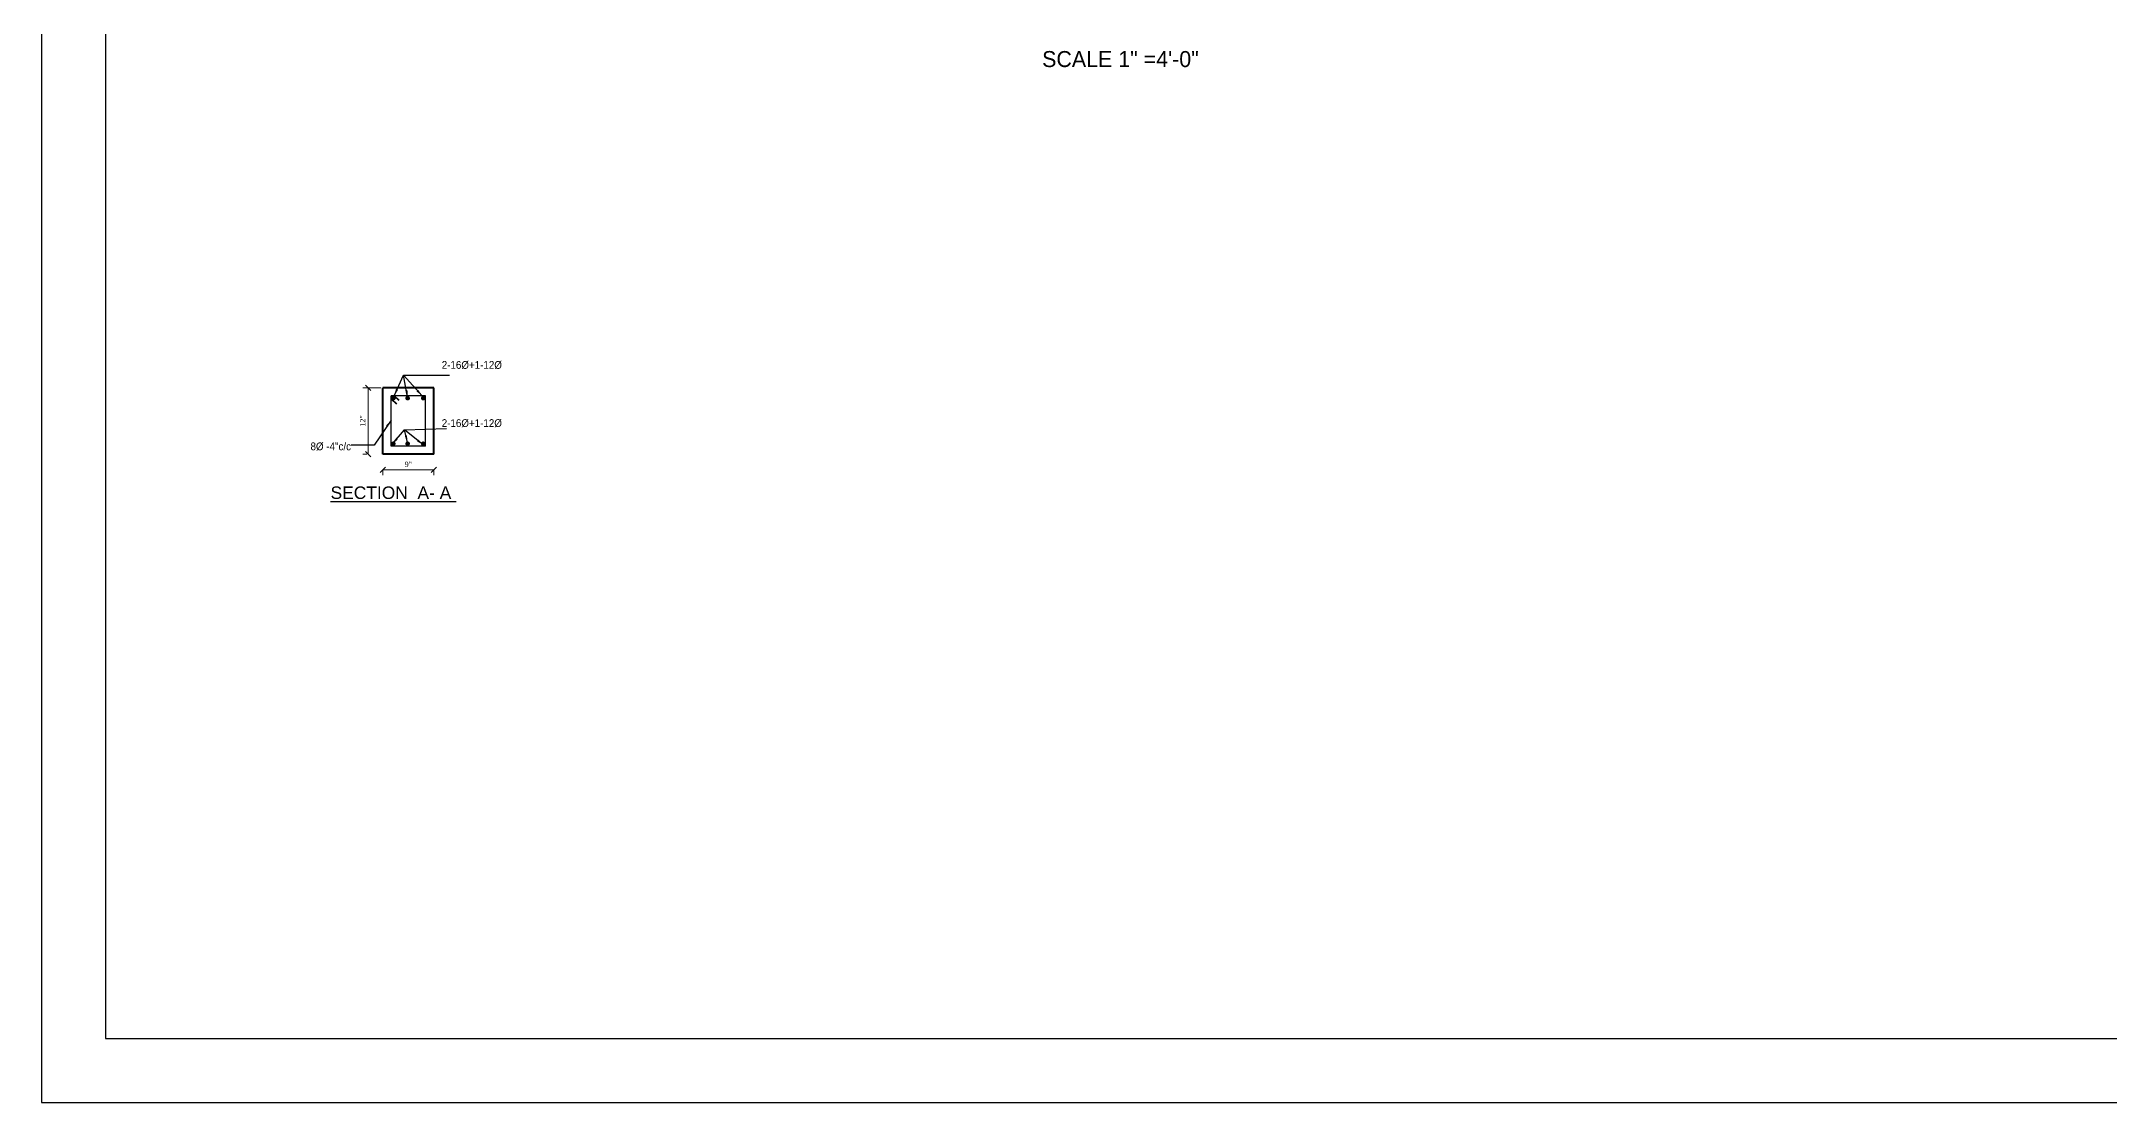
# Model space of a CAD drawing. Extents: x -2338379 to 930990, y -818978 to 106940.
# Drawn here: x 388874 to 391201, y -209595 to -208401 of the extents above; entities that cross this region are included whole.
import ezdxf

# ---------------------------------------------------------------- set-up
doc = ezdxf.new("R2010")
doc.units = 0
doc.header["$MEASUREMENT"] = 0
doc.header["$PDMODE"] = 34
doc.layers.get('0').update_dxf_attribs({"linetype": 'CONTINUOUS', "lineweight": 30})
doc.layers.get('DEFPOINTS').update_dxf_attribs({"linetype": 'CONTINUOUS'})
for name, color, linetype, lineweight in [('DIM', 6, 'CONTINUOUS', 20), ('Dimension', 35, 'CONTINUOUS', 9), ('rebar', 3, 'CONTINUOUS', 40), ('TEXT', 7, 'CONTINUOUS', 30), ('trench', 44, 'CONTINUOUS', 40)]:
    doc.layers.add(name, color=color, linetype=linetype, lineweight=lineweight)
doc.styles.add('AERIAL', font='arial.ttf', dxfattribs={"height": 10})
doc.styles.add('ARIAL', font='arial.ttf', dxfattribs={"width": 0.9})
doc.styles.add('ROMANS', font='romans.shx')
doc.styles.get("Standard").update_dxf_attribs({"font": 'times.ttf', "height": 6})
doc.styles.add('STYLUSBT', font='stylu.ttf', dxfattribs={"height": 9})
doc.dimstyles.new('DIM100', dxfattribs={"dimtxt": 200, "dimasz": 250, "dimexe": 100, "dimexo": 100, "dimgap": 100, "dimtad": 1, "dimdec": 0, "dimzin": 0, "dimdsep": 46, "dimtxsty": 'ROMANS', "dimcen": 0.09, "dimclrd": 6, "dimclre": 6, "dimclrt": 7, "dimadec": 0, "dimazin": 0, "dimtfac": 1, "dimtdec": 0, "dimtix": 1, "dimtofl": 0, "dimtmove": 2, "dimatfit": 3, "dimfxl": 1, "dimtolj": 1, "dimtzin": 0, "dimarcsym": 0})
doc.dimstyles.new('Dimension style 1-2', dxfattribs={"dimtxt": 6, "dimasz": 6, "dimexe": 6, "dimexo": 18, "dimgap": 3, "dimtad": 1, "dimdec": 1, "dimlfac": 0.25, "dimrnd": 1, "dimzin": 3, "dimdsep": 46, "dimlunit": 4, "dimtxsty": 'Standard', "dimblk": 'OBLIQUE', "dimcen": 0.09, "dimclrd": 256, "dimclre": 256, "dimclrt": 7, "dimadec": 0, "dimazin": 3, "dimtfac": 5, "dimtdec": 1, "dimtix": 1, "dimtmove": 1, "dimatfit": 3, "dimldrblk": 'OBLIQUE', "dimfxl": 1, "dimtolj": 1, "dimtzin": 0, "dimlwd": 15, "dimlwe": 15, "dimarcsym": 0})

# ---------------------------------------------------------------- blocks, each defined once
blk = doc.blocks.new('_Oblique')
at = {"layer": 'Dimension', "color": 0, "lineweight": -2}
blk.add_line((-0.5, -0.5), (0.5, 0.5), dxfattribs=at)
blk = doc.blocks.new('*D1239')
at = {"layer": 'DEFPOINTS', "color": 0, "lineweight": 30, "transparency": 16777216}
for p in [(389274.2, -208790.5), (389241.6, -208865.3), (389258.3, -208865.3)]:
    blk.add_point(p, dxfattribs=at)
at = {"layer": 'DIM', "lineweight": 15, "transparency": 16777216}
for p, q in [((389256.2, -208790.5), (389235.6, -208790.5)), ((389241.6, -208790.5), (389241.6, -208865.3)), ((389240.3, -208865.3), (389235.6, -208865.3))]:
    blk.add_line(p, q, dxfattribs=at)
at = {"layer": 'DIM', "lineweight": 15, "transparency": 16777216, "xscale": 6, "yscale": 6, "zscale": 6}
for p, rotation in [((389241.6, -208790.5), 90), ((389241.6, -208865.3), 270)]:
    blk.add_blockref('_Oblique', p, dxfattribs=dict(at, rotation=rotation))
at = {"layer": 'DIM', "color": 7, "transparency": 16777216, "insert": (389235.6, -208827.9), "char_height": 6, "attachment_point": 5, "rotation": 90}
blk.add_mtext('\\A1;12"', dxfattribs=at)
blk = doc.blocks.new('*D1240')
at = {"layer": 'DEFPOINTS', "color": 0, "lineweight": 30, "transparency": 16777216}
for p in [(389258.3, -208865.3), (389315.5, -208865.3), (389315.5, -208882.9)]:
    blk.add_point(p, dxfattribs=at)
at = {"layer": 'DIM', "lineweight": 15, "transparency": 16777216}
for p, q in [((389258.3, -208882.9), (389315.5, -208882.9)), ((389258.3, -208883.3), (389258.3, -208888.9)), ((389315.5, -208883.3), (389315.5, -208888.9))]:
    blk.add_line(p, q, dxfattribs=at)
at = {"layer": 'DIM', "lineweight": 15, "transparency": 16777216, "xscale": 6, "yscale": 6, "zscale": 6, "rotation": 180}
blk.add_blockref('_Oblique', (389258.3, -208882.9), dxfattribs=at)
at = {"layer": 'DIM', "lineweight": 15, "transparency": 16777216, "xscale": 6, "yscale": 6, "zscale": 6}
blk.add_blockref('_Oblique', (389315.5, -208882.9), dxfattribs=at)
at = {"layer": 'DIM', "color": 7, "transparency": 16777216, "insert": (389286.9, -208876.8), "char_height": 6, "attachment_point": 5}
blk.add_mtext('\\A1;9"', dxfattribs=at)

msp = doc.modelspace()

# ---------------------------------------------------------------- linework, layer by layer
for p, q in [((389267.48, -208856.11), (389267.48, -208799.66)), ((389306.37, -208799.66), (389267.48, -208799.66)), ((389306.37, -208856.11), (389306.37, -208799.66)), ((389306.37, -208856.11), (389267.48, -208856.11))]:
    msp.add_line(p, q)
at = {"color": 3}
for points in [[(392051.75, -209594.54), (392051.75, -207168.14), (388874.15, -207168.14), (388874.15, -209594.54)], [(391979.75, -209522.54), (391979.75, -207240.14), (388946.15, -207240.14), (388946.15, -209522.54)]]:
    msp.add_lwpolyline(points, close=True, dxfattribs=at)
at = {"layer": 'rebar', "const_width": 2.57}
for points in [[(389271.39, -208802.26, -1), (389268.82, -208802.26, -1)], [(389287.49, -208802.26, -1), (389284.91, -208802.26, -1)], [(389302.45, -208802.26, 1), (389305.03, -208802.26, 1)], [(389271.39, -208853.51, 1), (389268.82, -208853.51, 1)], [(389287.49, -208853.51, 1), (389284.91, -208853.51, 1)], [(389302.45, -208853.51, -1), (389305.03, -208853.51, -1)]]:
    msp.add_lwpolyline(points, format="xyb", close=True, dxfattribs=at)
at = {"layer": 'trench'}
for p, q in [((389315.52, -208790.51), (389258.33, -208790.51)), ((389258.33, -208865.26), (389258.33, -208790.51)), ((389315.52, -208865.26), (389315.52, -208790.51)), ((389267.85, -208803.55), (389273.51, -208808.44)), ((389270.98, -208799.66), (389276.44, -208804.38)), ((389315.52, -208865.26), (389258.33, -208865.26))]:
    msp.add_line(p, q, dxfattribs=at)

# ---------------------------------------------------------------- texts
at = {"layer": 'TEXT', "style": 'ARIAL', "width": 0.9}
for s, p in [('2-16%%C+1-12%%C', (389324.55, -208769.25)), ('2-16%%C+1-12%%C', (389324.55, -208834.68)), ('8%%C -4"c/c', (389176.95, -208860.83))]:
    msp.add_text(s, height=8.7687, dxfattribs=at).set_placement(p)
at = {"layer": 'TEXT', "style": 'AERIAL'}
msp.add_text('%%USECTION  A- A ', height=14, dxfattribs=at).set_placement((389199.46, -208915.58))
at = {"layer": 'TEXT', "ltscale": 20, "insert": (389999.97, -208411.85), "char_height": 18, "width": 491.0593, "attachment_point": 1, "style": 'STYLUSBT'}
msp.add_mtext('SCALE 1" =4\'-0"', dxfattribs=at)

# ---------------------------------------------------------------- dimensions: what is measured, and where the dimension line sits
at = {"layer": 'DIM'}
dim = msp.add_linear_dim(base=(389241.61, -208865.26), p1=(389274.15, -208790.51), p2=(389258.33, -208865.26), angle=90, text='12"', dimstyle='Dimension style 1-2', override={"dimtxt": 9}, dxfattribs=at)
dim.commit()
dim.dimension.update_dxf_attribs({"geometry": '*D1239', "text_midpoint": (389235.61, -208827.88)})
dim = msp.add_linear_dim(base=(389315.52, -208882.85), p1=(389258.33, -208865.26), p2=(389315.52, -208865.26), text='9"', dimstyle='Dimension style 1-2', override={"dimtxt": 9}, dxfattribs=at)
dim.commit()
dim.dimension.update_dxf_attribs({"geometry": '*D1240', "text_midpoint": (389286.92, -208876.79)})

# ---------------------------------------------------------------- leaders
at = {"layer": 'DIM', "linetype": 'ByBlock'}
for points in [[(389270.98, -208799.66), (389281.5, -208776.27)], [(389302.45, -208799.66), (389281.5, -208776.27), (389333.44, -208776.27)], [(389286.2, -208800.97), (389281.5, -208776.27)], [(389267.48, -208827.13), (389248.53, -208855.15), (389222.8, -208855.03)], [(389268.9, -208853.96), (389282.83, -208837.82)], [(389303.74, -208854.8), (389282.83, -208837.82), (389329.92, -208836.5)], [(389285.93, -208852.25), (389282.83, -208837.82)]]:
    msp.add_leader(points, dimstyle='DIM100', override={"dimasz": 8, "dimgap": 150, "dimtad": 0}, dxfattribs=at)

doc.saveas('drawing.dxf')
